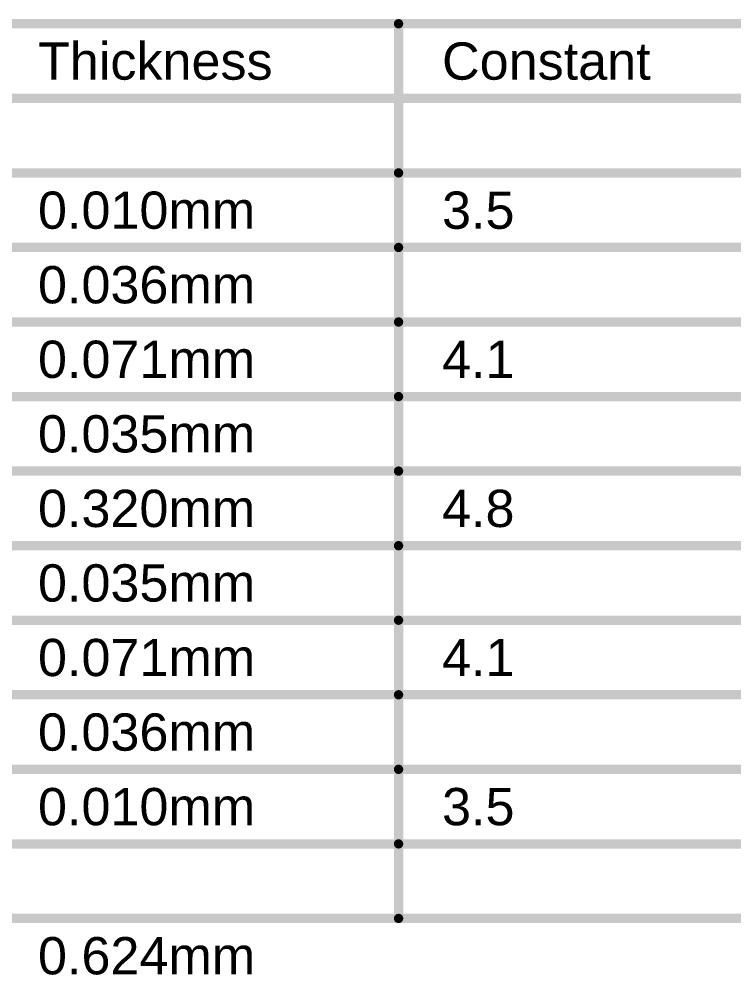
# Model space of a CAD drawing. Header units: inches. Extents: x 0 to 35.2, y -0.7 to 15.9.
# Drawn here: x 5.539 to 6.689, y 2.194 to 3.732 of the extents above; entities that cross this region are included whole.
import ezdxf

# ---------------------------------------------------------------- set-up
doc = ezdxf.new("R2010")
doc.units = ezdxf.units.IN
doc.header["$MEASUREMENT"] = 0
doc.layers.add('Mechanical 3', color=76, linetype='Continuous')
doc.styles.add('Arial', font='', dxfattribs={"height": 0.2})
doc.styles.get('Arial').set_extended_font_data('Arial')

msp = doc.modelspace()

# ---------------------------------------------------------------- linework, layer by layer
at = {"layer": 'Mechanical 3'}
for points in [[(3.3003, 3.725, 0.015, 0.015, 0), (7.8391, 3.725, 0.015, 0.015, 0)], [(6.1496, 2.285, 0.015, 0.015, 0), (6.1496, 3.725, 0.015, 0.015, 0)], [(3.3003, 3.605, 0.015, 0.015, 0), (7.8391, 3.605, 0.015, 0.015, 0)], [(5.4998, 3.485, 0.015, 0.015, 0), (6.1496, 3.485, 0.015, 0.015, 0)], [(6.1496, 3.485, 0.015, 0.015, 0), (6.7195, 3.485, 0.015, 0.015, 0)], [(5.4998, 3.365, 0.015, 0.015, 0), (6.1496, 3.365, 0.015, 0.015, 0)], [(6.1496, 3.365, 0.015, 0.015, 0), (6.7195, 3.365, 0.015, 0.015, 0)], [(5.4998, 3.245, 0.015, 0.015, 0), (6.1496, 3.245, 0.015, 0.015, 0)], [(6.1496, 3.245, 0.015, 0.015, 0), (6.7195, 3.245, 0.015, 0.015, 0)], [(5.4998, 3.125, 0.015, 0.015, 0), (6.1496, 3.125, 0.015, 0.015, 0)], [(6.1496, 3.125, 0.015, 0.015, 0), (6.7195, 3.125, 0.015, 0.015, 0)], [(5.4998, 3.005, 0.015, 0.015, 0), (6.1496, 3.005, 0.015, 0.015, 0)], [(6.1496, 3.005, 0.015, 0.015, 0), (6.7195, 3.005, 0.015, 0.015, 0)], [(5.4998, 2.885, 0.015, 0.015, 0), (6.1496, 2.885, 0.015, 0.015, 0)], [(6.1496, 2.885, 0.015, 0.015, 0), (6.7195, 2.885, 0.015, 0.015, 0)], [(5.4998, 2.765, 0.015, 0.015, 0), (6.1496, 2.765, 0.015, 0.015, 0)], [(6.1496, 2.765, 0.015, 0.015, 0), (6.7195, 2.765, 0.015, 0.015, 0)], [(5.4998, 2.645, 0.015, 0.015, 0), (6.1496, 2.645, 0.015, 0.015, 0)], [(6.1496, 2.645, 0.015, 0.015, 0), (6.7195, 2.645, 0.015, 0.015, 0)], [(5.4998, 2.525, 0.015, 0.015, 0), (6.1496, 2.525, 0.015, 0.015, 0)], [(6.1496, 2.525, 0.015, 0.015, 0), (6.7195, 2.525, 0.015, 0.015, 0)], [(5.4998, 2.405, 0.015, 0.015, 0), (6.1496, 2.405, 0.015, 0.015, 0)], [(6.1496, 2.405, 0.015, 0.015, 0), (6.7195, 2.405, 0.015, 0.015, 0)], [(5.4998, 2.285, 0.015, 0.015, 0), (6.1496, 2.285, 0.015, 0.015, 0)], [(6.1496, 2.285, 0.015, 0.015, 0), (6.7195, 2.285, 0.015, 0.015, 0)]]:
    msp.add_lwpolyline(points, format="xyseb", dxfattribs=at)
for points in [[(6.1459, 3.725, 0.0075, 0.0075, 1), (6.1534, 3.725, 0.0075, 0.0075, 1)], [(6.1459, 3.485, 0.0075, 0.0075, 1), (6.1534, 3.485, 0.0075, 0.0075, 1)], [(6.1459, 3.485, 0.0075, 0.0075, 1), (6.1534, 3.485, 0.0075, 0.0075, 1)], [(6.1459, 3.365, 0.0075, 0.0075, 1), (6.1534, 3.365, 0.0075, 0.0075, 1)], [(6.1459, 3.365, 0.0075, 0.0075, 1), (6.1534, 3.365, 0.0075, 0.0075, 1)], [(6.1459, 3.245, 0.0075, 0.0075, 1), (6.1534, 3.245, 0.0075, 0.0075, 1)], [(6.1459, 3.245, 0.0075, 0.0075, 1), (6.1534, 3.245, 0.0075, 0.0075, 1)], [(6.1459, 3.125, 0.0075, 0.0075, 1), (6.1534, 3.125, 0.0075, 0.0075, 1)], [(6.1459, 3.125, 0.0075, 0.0075, 1), (6.1534, 3.125, 0.0075, 0.0075, 1)], [(6.1459, 3.005, 0.0075, 0.0075, 1), (6.1534, 3.005, 0.0075, 0.0075, 1)], [(6.1459, 3.005, 0.0075, 0.0075, 1), (6.1534, 3.005, 0.0075, 0.0075, 1)], [(6.1459, 2.885, 0.0075, 0.0075, 1), (6.1534, 2.885, 0.0075, 0.0075, 1)], [(6.1459, 2.885, 0.0075, 0.0075, 1), (6.1534, 2.885, 0.0075, 0.0075, 1)], [(6.1459, 2.765, 0.0075, 0.0075, 1), (6.1534, 2.765, 0.0075, 0.0075, 1)], [(6.1459, 2.765, 0.0075, 0.0075, 1), (6.1534, 2.765, 0.0075, 0.0075, 1)], [(6.1459, 2.645, 0.0075, 0.0075, 1), (6.1534, 2.645, 0.0075, 0.0075, 1)], [(6.1459, 2.645, 0.0075, 0.0075, 1), (6.1534, 2.645, 0.0075, 0.0075, 1)], [(6.1459, 2.525, 0.0075, 0.0075, 1), (6.1534, 2.525, 0.0075, 0.0075, 1)], [(6.1459, 2.525, 0.0075, 0.0075, 1), (6.1534, 2.525, 0.0075, 0.0075, 1)], [(6.1459, 2.405, 0.0075, 0.0075, 1), (6.1534, 2.405, 0.0075, 0.0075, 1)], [(6.1459, 2.405, 0.0075, 0.0075, 1), (6.1534, 2.405, 0.0075, 0.0075, 1)], [(6.1459, 2.285, 0.0075, 0.0075, 1), (6.1534, 2.285, 0.0075, 0.0075, 1)], [(6.1459, 2.285, 0.0075, 0.0075, 1), (6.1534, 2.285, 0.0075, 0.0075, 1)], [(6.1459, 2.285, 0.0075, 0.0075, 1), (6.1534, 2.285, 0.0075, 0.0075, 1)]]:
    msp.add_lwpolyline(points, format="xyseb", close=True, dxfattribs=at)

# ---------------------------------------------------------------- texts
at = {"layer": 'Mechanical 3', "style": 'Arial'}
for s, p in [('Thickness', (5.5698, 3.635)), ('Constant', (6.2196, 3.635)), ('0.010mm', (5.5698, 3.395)), ('3.5', (6.2196, 3.395)), ('0.036mm', (5.5698, 3.275)), ('0.071mm', (5.5698, 3.155)), ('4.1', (6.2196, 3.155)), ('0.035mm', (5.5698, 3.035)), ('0.320mm', (5.5698, 2.915)), ('4.8', (6.2196, 2.915)), ('0.035mm', (5.5698, 2.795)), ('0.071mm', (5.5698, 2.675)), ('4.1', (6.2196, 2.675)), ('0.036mm', (5.5698, 2.555)), ('0.010mm', (5.5698, 2.435)), ('3.5', (6.2196, 2.435)), ('0.624mm', (5.5698, 2.195))]:
    msp.add_text(s, height=0.06, dxfattribs=at).set_placement(p)

doc.saveas('drawing.dxf')
